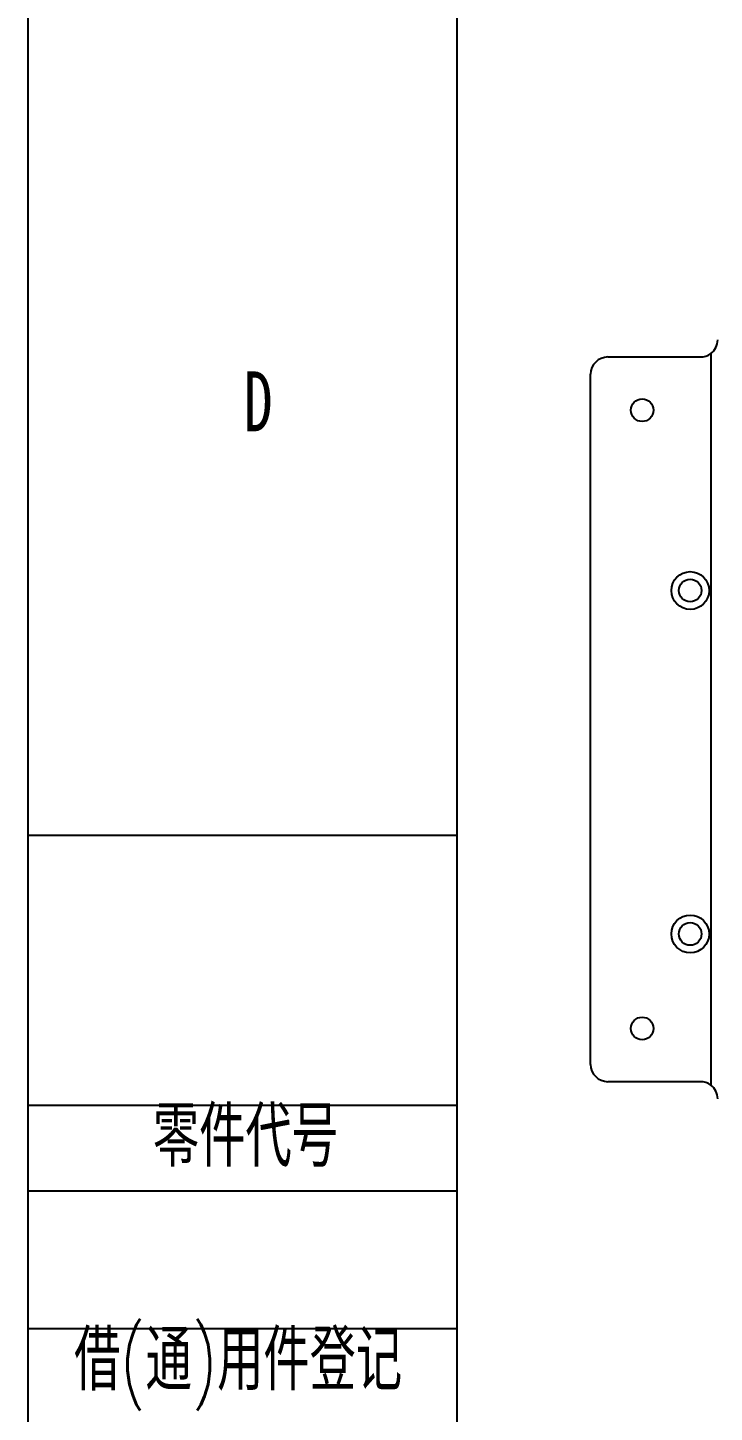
# Model space of a CAD drawing. Header units: millimetres. Extents: x 0 to 210, y 0 to 297.
# Drawn here: x 0 to 40, y 64.9 to 145.5 of the extents above; entities that cross this region are included whole.
import ezdxf

# ---------------------------------------------------------------- set-up
doc = ezdxf.new("R2010")
doc.units = ezdxf.units.MM
doc.layers.add('图框', color=7, linetype='Continuous')
doc.styles.add('SLDTEXTSTYLE0', font='TXT', dxfattribs={"width": 0.7, "bigfont": 'bigfont'})
doc.styles.add('SLDTEXTSTYLE5', font='TXT', dxfattribs={"width": 0.7})

msp = doc.modelspace()

# ---------------------------------------------------------------- linework, layer by layer
at = {"color": 7, "linetype": 'Continuous', "lineweight": 25}
for p, q in [((33.7906, 126.3541), (39.1906, 126.3541)), ((39.7906, 126.5541), (39.7906, 83.9541)), ((32.7906, 85.1541), (32.7906, 125.3541)), ((39.1906, 84.1541), (33.7906, 84.1541))]:
    msp.add_line(p, q, dxfattribs=at)
for centre, radius in [((35.7906, 123.2541), 0.66), ((38.5911, 112.7541), 1.1), ((38.5911, 112.7541), 0.66), ((38.5911, 92.7541), 1.1), ((38.5911, 92.7541), 0.66), ((35.7906, 87.2541), 0.66)]:
    msp.add_circle(centre, radius, dxfattribs=at)
for centre, start, end in [((39.1906, 127.3541), 306.869898, 0), ((33.7906, 125.3541), 90, 180), ((39.1906, 127.3541), 270, 306.869898), ((33.7906, 85.1541), 180, 270), ((39.1906, 83.1541), 53.130102, 90), ((39.1906, 83.1541), 0, 53.130102)]:
    msp.add_arc(centre, 1, start, end, dxfattribs=at)
at = {"layer": '图框'}
for p, q in [((0, 297), (0, 0)), ((0, 98.5), (25, 98.5)), ((0, 82.7906), (25, 82.7906)), ((0, 77.7906), (25, 77.7906)), ((0, 69.7906), (25, 69.7906))]:
    msp.add_line(p, q, dxfattribs=at)
at = {"layer": '图框', "lineweight": 25}
msp.add_line((25, 292), (25, 5), dxfattribs=at)

# ---------------------------------------------------------------- texts
at = {"layer": '图框', "char_height": 3.5}
for s, insert, attachment_point, style in [('D', (13.4297, 125.5207), 2, 'SLDTEXTSTYLE5'), ('零件代号', (7.2921, 82.7033), 1, 'SLDTEXTSTYLE0'), ('借(通)用件登记', (2.7046, 69.6777), 1, 'SLDTEXTSTYLE0')]:
    msp.add_mtext(s, dxfattribs=dict(at, insert=insert, attachment_point=attachment_point, style=style))

doc.saveas('drawing.dxf')
